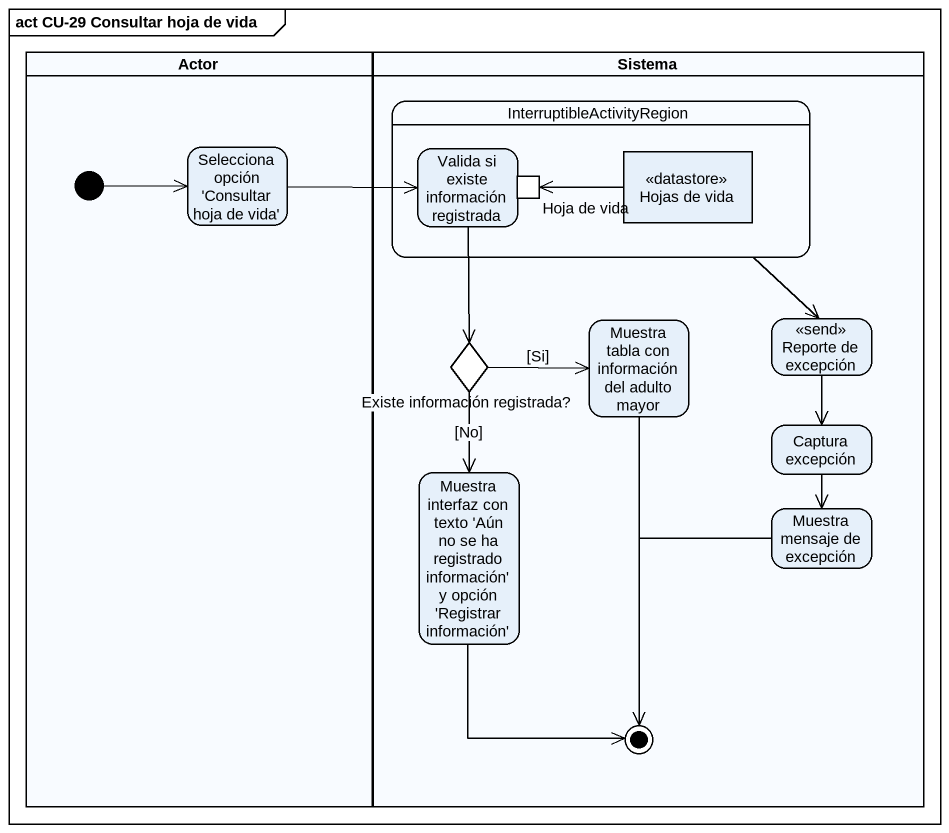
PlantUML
@startuml
mainframe act CU-29 Consultar hoja de vida
hide empty description
state "Actor" as Actor_ <<partition>> {
  state "Selecciona opción 'Consultar hoja de vida'" as Selecciona_opción_Consultar
  [*] -right-> Selecciona_opción_Consultar
}
state Sistema <<partition>> {
  state InterruptibleActivityRegion {
    state "Valida si existe información registrada" as Valida_si_existe {
      state "Hoja de vida" as Hoja_de_vida <<inputPin>>
    }
    state "Hojas de vida" as Hojas_de_vida <<datastore>>
  }
  state "Muestra tabla con información del adulto mayor" as Muestra_tabla_con
  state "Reporte de excepción" as Reporte_de_excepción <<send>>
  state "Existe información registrada?" as Existe_información <<choice>>
  state "Captura excepción" as Captura_excepción
  state "Muestra interfaz con texto 'Aún no se ha registrado información' y opción 'Registrar información'" as Muestra_interfaz_con_texto
  state "Muestra mensaje de excepción" as Muestra_mensaje_de_excepción
  Muestra_tabla_con --> [*]
  Muestra_interfaz_con_texto --> [*]
  Muestra_mensaje_de_excepción --> [*]
}
InterruptibleActivityRegion --> Reporte_de_excepción
Selecciona_opción_Consultar -right-> Valida_si_existe
Valida_si_existe --> Existe_información
Hojas_de_vida -left-> Hoja_de_vida
Reporte_de_excepción --> Captura_excepción
Existe_información -right-> Muestra_tabla_con : [Si]
Existe_información --> Muestra_interfaz_con_texto : [No]
Captura_excepción --> Muestra_mensaje_de_excepción
@enduml
